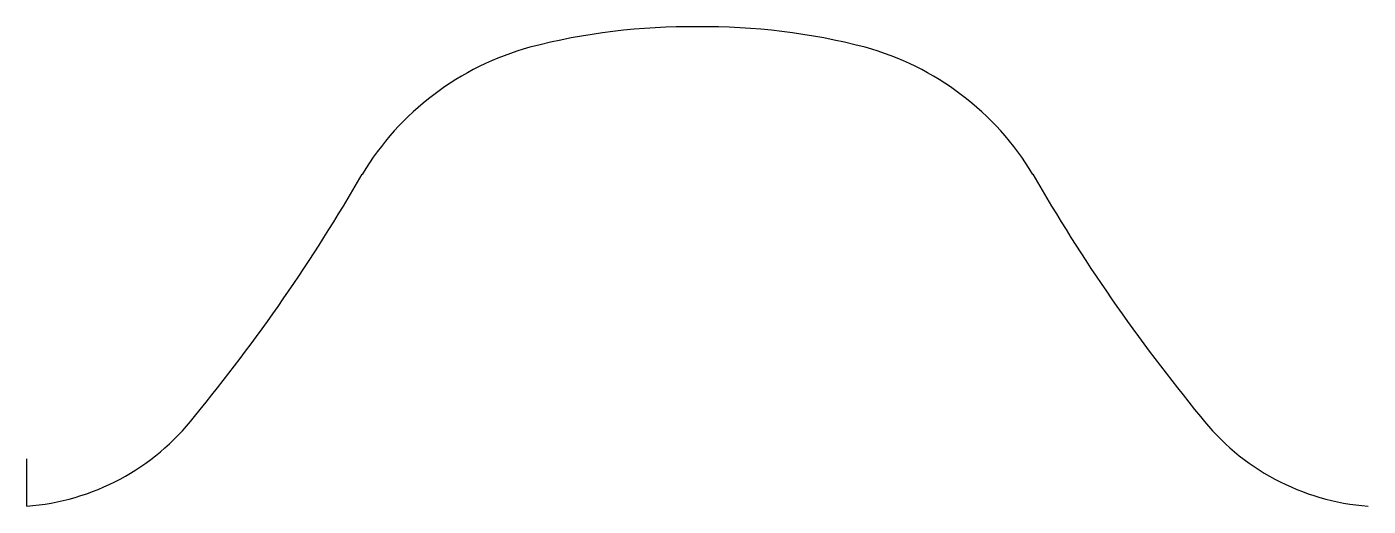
# Model space of a CAD drawing. Extents: x 140 to 283, y -33 to 131.
# Drawn here: x 141.4 to 282.7, y 80.2 to 130.8 of the extents above; entities outside this region: 3.
import ezdxf

# ---------------------------------------------------------------- set-up
doc = ezdxf.new("R2010")
doc.units = 0
doc.header["$MEASUREMENT"] = 0

msp = doc.modelspace()

# ---------------------------------------------------------------- linework, layer by layer
at = {"linetype": 'Continuous'}
for points in [[(141.37, 80.22), (141.37, 85.22)], [(211.15, -28.2), (139.56, -28.2)], [(211.15, -28.2), (282.74, -28.2)], [(282.74, -28.2), (282.74, -33.2)]]:
    msp.add_lwpolyline(points, dxfattribs=at)
for centre, radius, start, end in [((211.15, 64.7), 66.1, 89.2143, 104.6923), ((212.96, 64.7), 66.1, 75.3077, 90.7857), ((202.27, 99.9), 29.8, 105.3362, 149.0297), ((221.85, 99.9), 29.8, 30.9702, 74.6638), ((14.08, 208.82), 187.63, 320.5857, 330.0838), ((410.03, 208.82), 187.63, 209.9162, 219.4143), ((139.48, 104.99), 24.84, 274.3663, 321.9532), ((284.63, 104.99), 24.84, 218.0468, 265.6337)]:
    msp.add_arc(centre, radius, start, end, dxfattribs=at)

doc.saveas('drawing.dxf')
